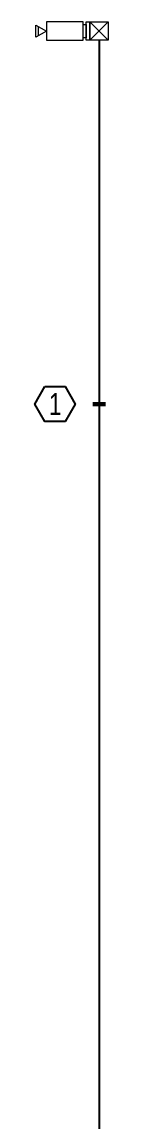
# Model space of a CAD drawing. Header units: millimetres. Extents: x 89860 to 502050, y -351975 to 882300.
# Drawn here: x 344108 to 345356, y 759514 to 778196 of the extents above; entities that cross this region are included whole.
import ezdxf
from ezdxf.enums import TextEntityAlignment as Align

# ---------------------------------------------------------------- set-up
doc = ezdxf.new("R2010")
doc.units = ezdxf.units.MM
doc.header["$LTSCALE"] = 150
doc.layers.add('-----16 CCTV', color=3, linetype='Continuous', lineweight=0)
for name, color, linetype in [('-----17 CCTV Cable', 4, 'Continuous'), ('-----29 Indicator', 1, 'Continuous'), ('-----30 Text', 2, 'Continuous')]:
    doc.layers.add(name, color=color, linetype=linetype)
doc.styles.add('ELEC', font='')
doc.styles.get('ELEC').set_extended_font_data('Dotum')

# ---------------------------------------------------------------- blocks, each defined once
blk = doc.blocks.new('Bullet Camera')
at = {"layer": '-----16 CCTV'}
blk.add_line((78, 1030), (-78, 1030), dxfattribs=at)
at = {"layer": '-----16 CCTV', "linetype": 'Continuous'}
for p, q in [((156, 156), (-156, -156)), ((156, -156), (-156, 156))]:
    blk.add_line(p, q, dxfattribs=at)
at = {"layer": '-----16 CCTV'}
for points in [[(0, 895), (104, 1075), (-104, 1075)], [(156, 895), (156, 271), (-156, 271), (-156, 895)], [(156, 156), (156, 218), (-156, 218), (-156, 156)], [(114, 218), (114, 271), (-114, 271), (-114, 218)], [(156, -156), (156, 156), (-156, 156), (-156, -156)]]:
    blk.add_lwpolyline(points, close=True, dxfattribs=at)

msp = doc.modelspace()

# ---------------------------------------------------------------- linework, layer by layer
at = {"layer": '-----17 CCTV Cable'}
msp.add_line((345200, 777884), (345199, 754661), dxfattribs=at)
at = {"layer": '-----29 Indicator', "elevation": 0}
msp.add_lwpolyline([(344279, 771997), (344623, 771997), (344795, 771700), (344623, 771403), (344279, 771403), (344108, 771700), (344279, 771997)], close=True, dxfattribs=at)
msp.add_lwpolyline([(345311, 771700, 74.1, 74.1, 0), (345089, 771700, 0, 0, 0), (344795, 771700, 0, 0, 0)], format="xyseb", dxfattribs=at)

# ---------------------------------------------------------------- block references
at = {"layer": '-----16 CCTV', "color": 3, "xscale": -1, "rotation": 90}
msp.add_blockref('Bullet Camera', (345200, 778040), dxfattribs=at)

# ---------------------------------------------------------------- texts
at = {"layer": '-----30 Text', "transparency": 33554687, "style": 'ELEC', "width": 0.8}
msp.add_text('1', height=375, dxfattribs=at).set_placement((344455, 771700), align=Align.MIDDLE_CENTER)

doc.saveas('drawing.dxf')
